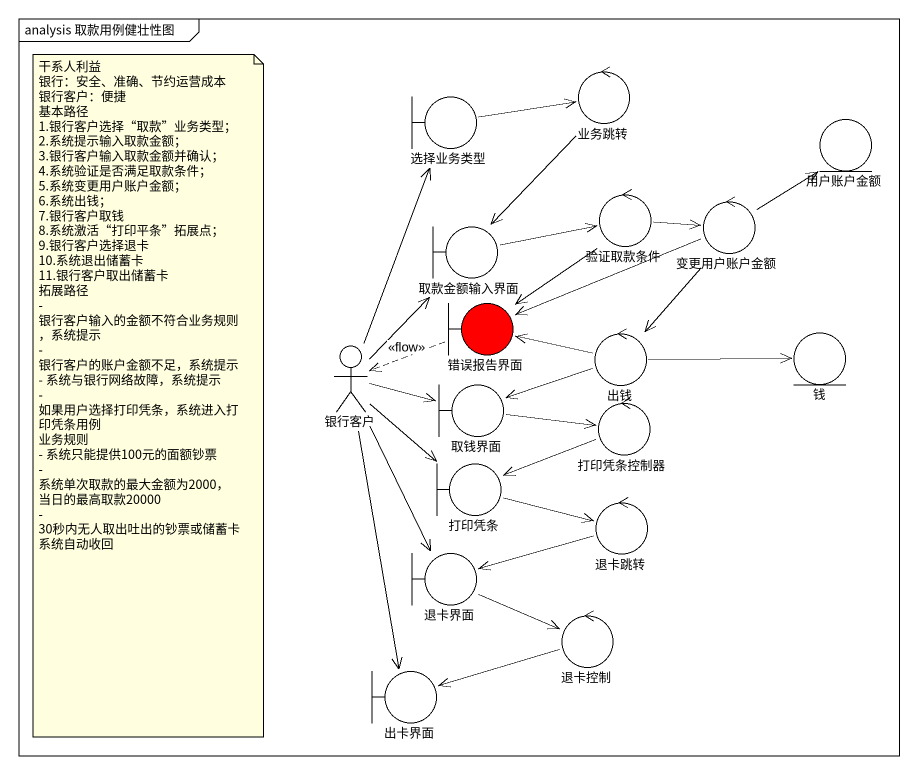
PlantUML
@startuml
mainframe analysis 取款用例健壮性图
boundary 选择业务类型
control 业务跳转
entity 用户账户金额
control 验证取款条件
control 变更用户账户金额
boundary 取款金额输入界面
boundary 错误报告界面 #FF0000
actor 银行客户
control 出钱
entity 钱
boundary 取钱界面
control 打印凭条控制器
boundary 打印凭条
control 退卡跳转
boundary 退卡界面
control 退卡控制
boundary 出卡界面
选择业务类型 -right-> 业务跳转
业务跳转 --> 取款金额输入界面
验证取款条件 -right-> 变更用户账户金额
验证取款条件 --> 错误报告界面
变更用户账户金额 -up-> 用户账户金额
变更用户账户金额 -left-> 错误报告界面
变更用户账户金额 --> 出钱
取款金额输入界面 -right-> 验证取款条件
错误报告界面 .left.> 银行客户 : <<flow>>
银行客户 -up-> 选择业务类型
银行客户 -up-> 取款金额输入界面
银行客户 -right-> 取钱界面
银行客户 --> 打印凭条
银行客户 --> 退卡界面
银行客户 --> 出卡界面
出钱 -left-> 错误报告界面
出钱 -right-> 钱
出钱 -left-> 取钱界面
取钱界面 -right-> 打印凭条控制器
打印凭条控制器 -left-> 打印凭条
打印凭条 -right-> 退卡跳转
退卡跳转 -left-> 退卡界面
退卡界面 -right-> 退卡控制
退卡控制 -left-> 出卡界面
note as N1
  干系人利益
  银行：安全、准确、节约运营成本
  银行客户：便捷
  基本路径
  1.银行客户选择“取款”业务类型；
  2.系统提示输入取款金额；
  3.银行客户输入取款金额并确认；
  4.系统验证是否满足取款条件；
  5.系统变更用户账户金额；
  6.系统出钱；
  7.银行客户取钱
  8.系统激活“打印平条”拓展点；
  9.银行客户选择退卡
  10.系统退出储蓄卡
  11.银行客户取出储蓄卡
  拓展路径
  - 银行客户输入的金额不符合业务规则，系统提示
  - 银行客户的账户金额不足，系统提示
  - 系统与银行网络故障，系统提示
  - 如果用户选择打印凭条，系统进入打印凭条用例
  业务规则
  - 系统只能提供100元的面额钞票
  - 系统单次取款的最大金额为2000，当日的最高取款20000
  - 30秒内无人取出吐出的钞票或储蓄卡系统自动收回
end note
@enduml
